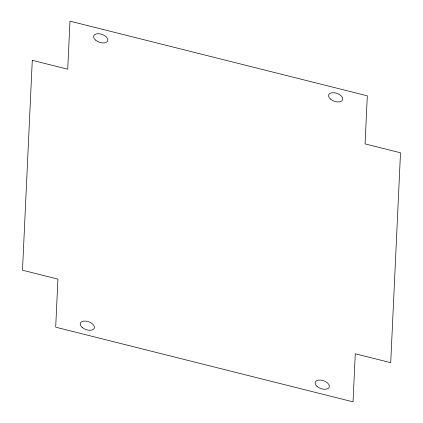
<?xml version="1.0" encoding="UTF-8"?>
<svg xmlns="http://www.w3.org/2000/svg" width="423" height="423" viewBox="0 0 423 423"><rect width="100%" height="100%" fill="white"/><g stroke="black" fill="none" stroke-linecap="round" stroke-linejoin="round"><path stroke-width="0.63" d="M32.285 60.32L22.493 270.212L57.93 279.111L55.688 327.18L353.031 401.85L355.278 353.781L390.715 362.68L400.507 152.788L365.07 143.889L367.312 95.82L69.969 21.15L67.722 69.219L32.285 60.32M317.081 386.421A7.424 4.151 19.5 0 0 329.099 387.505A7.424 4.151 19.5 0 0 320.608 380.076A7.424 4.151 19.5 0 0 317.081 386.421M82.147 327.423A7.424 4.151 19.5 0 0 94.17 328.507A7.424 4.151 19.5 0 0 85.679 321.078A7.424 4.151 19.5 0 0 82.147 327.423M330.485 99.088A7.424 4.151 19.5 0 0 342.508 100.166A7.424 4.151 19.5 0 0 334.017 92.743A7.424 4.151 19.5 0 0 330.485 99.088M95.55 40.09A7.424 4.151 19.5 0 0 107.574 41.168A7.424 4.151 19.5 0 0 99.082 33.745A7.424 4.151 19.5 0 0 95.55 40.09"/></g></svg>
